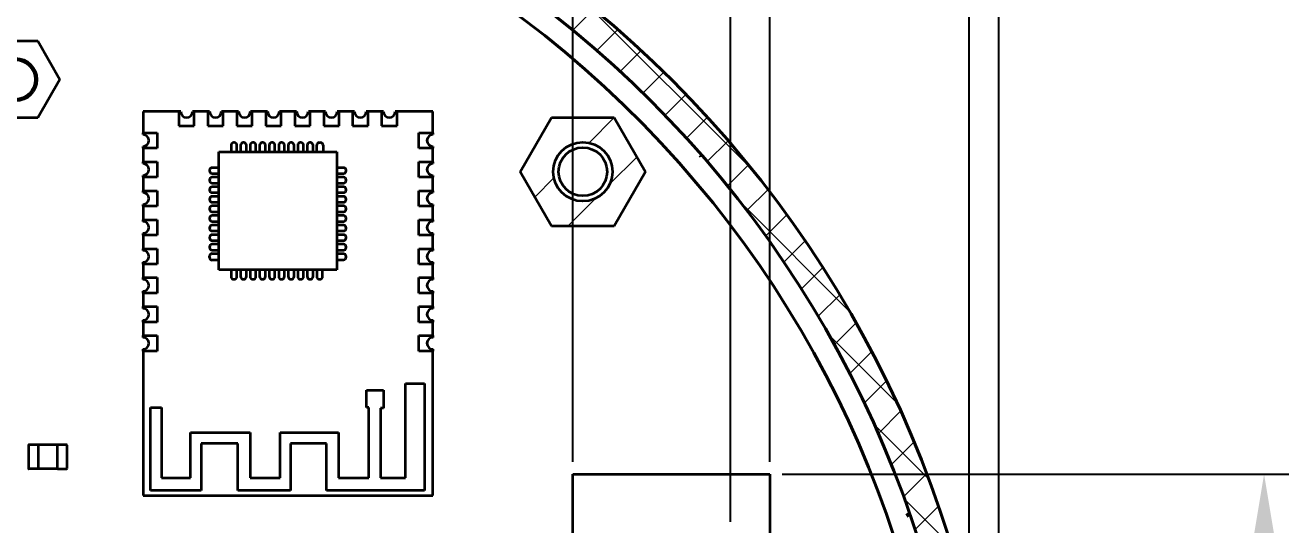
# Model space of a CAD drawing. Header units: millimetres. Extents: x -3633 to 871, y -630 to 261.
# Drawn here: x -846.3 to -782.3, y -439.7 to -414.3 of the extents above; entities that cross this region are included whole.
import ezdxf

# ---------------------------------------------------------------- set-up
doc = ezdxf.new("R2010")
doc.units = ezdxf.units.MM
doc.linetypes.add('Сплошная', pattern=[0])
for name, color, linetype, lineweight in [('Sheet', 7, 'Continuous', 30), ('Размерные линии', 7, 'Continuous', 15), ('Сплошная толстая основная', 7, 'Continuous', 70), ('Штриховка', 7, 'Continuous', 9)]:
    doc.layers.add(name, color=color, linetype=linetype, lineweight=lineweight)
doc.styles.add('Main', font='isocpeur.ttf', dxfattribs={"height": 3})
doc.dimstyles.new('ISO-25', dxfattribs={"dimtxt": 3, "dimasz": 4, "dimexe": 1.25, "dimexo": 0.625, "dimtad": 1, "dimtoh": 1, "dimtxsty": 'Main', "dimcen": 2.5, "dimadec": 0, "dimazin": 0, "dimtfac": 1, "dimtmove": 0, "dimatfit": 3, "dimfxl": 1, "dimarcsym": 0})

# ---------------------------------------------------------------- blocks, each defined once
blk = doc.blocks.new('*D117')
at = {"layer": 'Defpoints', "color": 0, "transparency": 16777216}
for p in [(-796.987, -373.953), (-909.987, -457.098), (-796.987, -457.098)]:
    blk.add_point(p, dxfattribs=at)
at = {"layer": 'Размерные линии', "color": 0, "lineweight": -2, "transparency": 16777216}
for p, q in [((-909.987, -456.473), (-909.987, -372.703)), ((-796.987, -456.473), (-796.987, -372.703)), ((-905.987, -373.953), (-800.987, -373.953))]:
    blk.add_line(p, q, dxfattribs=at)
at = {"layer": 'Размерные линии', "color": 0, "transparency": 16777216}
for points in [[(-905.987, -373.286), (-905.987, -374.62), (-909.987, -373.953)], [(-800.987, -373.286), (-800.987, -374.62), (-796.987, -373.953)]]:
    blk.add_solid(points, dxfattribs=at)
at = {"layer": 'Размерные линии', "color": 0, "transparency": 16777216, "insert": (-853.015, -371.828), "char_height": 3, "attachment_point": 5, "style": 'Main'}
blk.add_mtext('%%C116{\\H0.7x;\\S*^ ;}', dxfattribs=at)
blk = doc.blocks.new('*D119')
at = {"layer": 'Defpoints', "color": 0, "transparency": 16777216}
for p in [(-798.487, -381.737), (-908.487, -457.098), (-798.487, -457.098)]:
    blk.add_point(p, dxfattribs=at)
at = {"layer": 'Размерные линии', "color": 0, "lineweight": -2, "transparency": 16777216}
for p, q in [((-908.487, -456.473), (-908.487, -380.487)), ((-798.487, -456.473), (-798.487, -380.487)), ((-904.487, -381.737), (-802.487, -381.737))]:
    blk.add_line(p, q, dxfattribs=at)
at = {"layer": 'Размерные линии', "color": 0, "transparency": 16777216}
for points in [[(-904.487, -381.07), (-904.487, -382.404), (-908.487, -381.737)], [(-802.487, -381.07), (-802.487, -382.404), (-798.487, -381.737)]]:
    blk.add_solid(points, dxfattribs=at)
at = {"layer": 'Размерные линии', "color": 0, "transparency": 16777216, "insert": (-852.743, -379.612), "char_height": 3, "attachment_point": 5, "style": 'Main'}
blk.add_mtext('%%C112{\\A1;\\H0.7x;\\S*^ ;}', dxfattribs=at)
blk = doc.blocks.new('*D120')
at = {"layer": 'Defpoints', "color": 0, "transparency": 16777216}
for p in [(-810.591, -388.478), (-896.867, -440.148), (-810.591, -440.148)]:
    blk.add_point(p, dxfattribs=at)
at = {"layer": 'Размерные линии', "color": 0, "lineweight": -2, "transparency": 16777216}
for p, q in [((-896.867, -439.523), (-896.867, -387.228)), ((-810.591, -439.523), (-810.591, -387.228)), ((-892.867, -388.478), (-814.591, -388.478))]:
    blk.add_line(p, q, dxfattribs=at)
at = {"layer": 'Размерные линии', "color": 0, "transparency": 16777216}
for points in [[(-892.867, -387.812), (-892.867, -389.145), (-896.867, -388.478)], [(-814.591, -387.812), (-814.591, -389.145), (-810.591, -388.478)]]:
    blk.add_solid(points, dxfattribs=at)
at = {"layer": 'Размерные линии', "color": 0, "transparency": 16777216, "insert": (-852.79, -386.353), "char_height": 3, "width": 4.40385, "attachment_point": 5, "style": 'Main'}
blk.add_mtext('86{\\A1;\\H0.7x;\\S*^ ;}', dxfattribs=at)
blk = doc.blocks.new('*D136')
at = {"layer": 'Defpoints', "color": 0, "transparency": 16777216}
for p in [(-808.587, -437.098), (-808.587, -477.098), (-783.537, -477.098)]:
    blk.add_point(p, dxfattribs=at)
at = {"layer": 'Размерные линии', "color": 0, "lineweight": -2, "transparency": 16777216}
for p, q in [((-807.962, -437.098), (-782.287, -437.098)), ((-783.537, -441.098), (-783.537, -473.098)), ((-807.962, -477.098), (-782.287, -477.098))]:
    blk.add_line(p, q, dxfattribs=at)
at = {"layer": 'Размерные линии', "color": 0, "transparency": 16777216}
for points in [[(-784.204, -441.098), (-782.87, -441.098), (-783.537, -437.098)], [(-784.204, -473.098), (-782.87, -473.098), (-783.537, -477.098)]]:
    blk.add_solid(points, dxfattribs=at)
at = {"layer": 'Размерные линии', "color": 0, "transparency": 16777216, "insert": (-785.662, -457.098), "char_height": 3, "attachment_point": 5, "rotation": 90, "style": 'Main'}
blk.add_mtext('40{\\H0.7x;\\S*^ ;}', dxfattribs=at)
blk = doc.blocks.new('*D137')
at = {"layer": 'Defpoints', "color": 0, "transparency": 16777216}
for p in [(-808.587, -402.39), (-818.587, -437.098), (-808.587, -437.098)]:
    blk.add_point(p, dxfattribs=at)
at = {"layer": 'Размерные линии', "color": 0, "lineweight": -2, "transparency": 16777216}
for p, q in [((-818.587, -436.473), (-818.587, -401.14)), ((-808.587, -436.473), (-808.587, -401.14)), ((-814.587, -402.39), (-812.587, -402.39))]:
    blk.add_line(p, q, dxfattribs=at)
at = {"layer": 'Размерные линии', "color": 0, "transparency": 16777216}
for points in [[(-814.587, -401.724), (-814.587, -403.057), (-818.587, -402.39)], [(-812.587, -401.724), (-812.587, -403.057), (-808.587, -402.39)]]:
    blk.add_solid(points, dxfattribs=at)
at = {"layer": 'Размерные линии', "color": 0, "transparency": 16777216, "insert": (-813.587, -400.265), "char_height": 3, "width": 3.87089, "attachment_point": 5, "style": 'Main'}
blk.add_mtext('10{\\H0.7x;\\S*^ ;}', dxfattribs=at)

msp = doc.modelspace()

# ---------------------------------------------------------------- hatches: boundary and pattern name
at = {"layer": 'Штриховка'}
h = msp.add_hatch(dxfattribs=at)
h.set_pattern_fill('ANSI37', color=256, scale=0.5, angle=450)
h.set_pattern_definition([(135, (594.5746, -391.137), (-1.122532, -1.122532), []), (225, (594.5746, -391.137), (1.122532, -1.122532), [])])
h.paths.add_polyline_path([(-796.987, -457.098, 1), (-909.987, -457.098, 1)])
h.paths.add_polyline_path([(-908.487, -457.098, -1), (-798.487, -457.098, -1)], flags=16)
h = msp.add_hatch(dxfattribs=at)
h.set_pattern_fill('ANSI31', color=256, scale=0.7, angle=180)
h.set_pattern_definition([(225, (629.9862, -405.8042), (1.5715448, -1.5715448), [])])
h.paths.add_polyline_path([(-819.665, -424.519), (-816.485, -424.519), (-814.895, -421.765), (-816.485, -419.011), (-819.665, -419.011), (-821.255, -421.765)])
h.paths.add_polyline_path([(-819.575, -421.765, -1), (-816.575, -421.765, -1)], flags=16)
h.paths.add_polyline_path([(-819.304, -421.765, -1), (-816.845, -421.765, -1)], flags=0)

# ---------------------------------------------------------------- linework, layer by layer
at = {"layer": 'Sheet', "lineweight": 35, "ltscale": 1.31579}
for p, q in [((-847.969, -415.132), (-845.714, -415.132)), ((-845.714, -415.132), (-844.587, -417.085)), ((-844.587, -417.085), (-845.714, -419.037)), ((-845.714, -419.037), (-847.969, -419.037)), ((-821.255, -421.765), (-819.665, -419.011)), ((-819.665, -419.011), (-816.485, -419.011)), ((-816.485, -419.011), (-814.895, -421.765)), ((-819.665, -424.519), (-821.255, -421.765)), ((-814.895, -421.765), (-816.485, -424.519)), ((-816.485, -424.519), (-819.665, -424.519)), ((-818.587, -437.098), (-808.587, -437.098)), ((-818.587, -453.866), (-818.587, -437.098)), ((-808.587, -437.098), (-808.587, -477.098))]:
    msp.add_line(p, q, dxfattribs=at)
at = {"layer": 'Sheet', "color": 0, "linetype": 'Continuous', "lineweight": 35}
for p, q in [((-838.557, -418.717), (-840.374, -418.717)), ((-840.374, -418.717), (-840.374, -419.794)), ((-838.465, -418.717), (-838.557, -418.717)), ((-838.557, -418.717), (-838.557, -419.439)), ((-837.774, -418.717), (-837.866, -418.717)), ((-837.089, -418.717), (-837.774, -418.717)), ((-837.774, -419.439), (-837.774, -418.717)), ((-836.996, -418.717), (-837.089, -418.717)), ((-837.089, -418.717), (-837.089, -419.439)), ((-836.306, -418.717), (-836.398, -418.717)), ((-835.62, -418.717), (-836.306, -418.717)), ((-836.306, -419.439), (-836.306, -418.717)), ((-835.528, -418.717), (-835.62, -418.717)), ((-835.62, -418.717), (-835.62, -419.439)), ((-834.837, -418.717), (-834.929, -418.717)), ((-834.152, -418.717), (-834.837, -418.717)), ((-834.837, -419.439), (-834.837, -418.717)), ((-834.059, -418.717), (-834.152, -418.717)), ((-834.152, -418.717), (-834.152, -419.439)), ((-833.369, -418.717), (-833.461, -418.717)), ((-832.683, -418.717), (-833.369, -418.717)), ((-833.369, -419.439), (-833.369, -418.717)), ((-832.591, -418.717), (-832.683, -418.717)), ((-832.683, -418.717), (-832.683, -419.439)), ((-831.9, -418.717), (-831.992, -418.717)), ((-831.215, -418.717), (-831.9, -418.717)), ((-831.9, -419.439), (-831.9, -418.717)), ((-831.122, -418.717), (-831.215, -418.717)), ((-831.215, -418.717), (-831.215, -419.439)), ((-830.432, -418.717), (-830.524, -418.717)), ((-829.746, -418.717), (-830.432, -418.717)), ((-830.432, -419.439), (-830.432, -418.717)), ((-829.654, -418.717), (-829.746, -418.717)), ((-829.746, -418.717), (-829.746, -419.439)), ((-828.963, -418.717), (-829.055, -418.717)), ((-828.278, -418.717), (-828.963, -418.717)), ((-828.963, -419.439), (-828.963, -418.717)), ((-828.185, -418.717), (-828.278, -418.717)), ((-828.278, -418.717), (-828.278, -419.439)), ((-827.495, -418.717), (-827.587, -418.717)), ((-825.678, -418.717), (-827.495, -418.717)), ((-827.495, -419.439), (-827.495, -418.717)), ((-825.678, -419.794), (-825.678, -418.717)), ((-838.557, -419.439), (-837.774, -419.439)), ((-837.089, -419.439), (-836.306, -419.439)), ((-835.62, -419.439), (-834.837, -419.439)), ((-834.152, -419.439), (-833.369, -419.439)), ((-832.683, -419.439), (-831.9, -419.439)), ((-831.215, -419.439), (-830.432, -419.439)), ((-829.746, -419.439), (-828.963, -419.439)), ((-828.278, -419.439), (-827.495, -419.439)), ((-840.374, -419.794), (-839.653, -419.794)), ((-840.374, -419.887), (-840.374, -419.794)), ((-839.653, -419.794), (-839.653, -420.578)), ((-826.399, -420.578), (-826.399, -419.794)), ((-826.399, -419.794), (-825.678, -419.794)), ((-825.678, -419.794), (-825.678, -419.887)), ((-840.374, -420.578), (-840.374, -420.485)), ((-839.653, -420.578), (-840.374, -420.578)), ((-840.374, -420.578), (-840.374, -421.263)), ((-836.527, -420.766), (-830.549, -420.766)), ((-836.527, -426.745), (-836.527, -420.766)), ((-835.91, -420.425), (-835.91, -420.766)), ((-835.747, -420.293), (-835.778, -420.293)), ((-835.615, -420.766), (-835.615, -420.425)), ((-835.428, -420.425), (-835.428, -420.766)), ((-835.264, -420.293), (-835.296, -420.293)), ((-835.132, -420.766), (-835.132, -420.425)), ((-834.945, -420.425), (-834.945, -420.766)), ((-834.781, -420.293), (-834.813, -420.293)), ((-834.649, -420.766), (-834.649, -420.425)), ((-834.462, -420.425), (-834.462, -420.766)), ((-834.299, -420.293), (-834.33, -420.293)), ((-834.167, -420.766), (-834.167, -420.425)), ((-833.98, -420.425), (-833.98, -420.766)), ((-833.816, -420.293), (-833.847, -420.293)), ((-833.684, -420.766), (-833.684, -420.425)), ((-833.497, -420.425), (-833.497, -420.766)), ((-833.333, -420.293), (-833.365, -420.293)), ((-833.201, -420.766), (-833.201, -420.425)), ((-833.014, -420.425), (-833.014, -420.766)), ((-832.851, -420.293), (-832.882, -420.293)), ((-832.719, -420.766), (-832.719, -420.425)), ((-832.531, -420.425), (-832.531, -420.766)), ((-832.368, -420.293), (-832.399, -420.293)), ((-832.236, -420.766), (-832.236, -420.425)), ((-832.049, -420.425), (-832.049, -420.766)), ((-831.885, -420.293), (-831.917, -420.293)), ((-831.753, -420.766), (-831.753, -420.425)), ((-831.568, -420.766), (-831.568, -420.425)), ((-831.436, -420.293), (-831.375, -420.293)), ((-831.243, -420.425), (-831.243, -420.766)), ((-830.549, -420.766), (-830.549, -426.745)), ((-825.678, -420.578), (-826.399, -420.578)), ((-825.678, -420.485), (-825.678, -420.578)), ((-825.678, -421.263), (-825.678, -420.578)), ((-840.374, -421.263), (-839.653, -421.263)), ((-840.374, -421.355), (-840.374, -421.263)), ((-839.653, -421.263), (-839.653, -422.046)), ((-826.399, -422.046), (-826.399, -421.263)), ((-826.399, -421.263), (-825.678, -421.263)), ((-825.678, -421.263), (-825.678, -421.355)), ((-840.374, -422.046), (-840.374, -421.954)), ((-839.653, -422.046), (-840.374, -422.046)), ((-840.374, -422.046), (-840.374, -422.731)), ((-837.001, -421.694), (-837.001, -421.725)), ((-836.527, -421.562), (-836.869, -421.562)), ((-836.869, -421.857), (-836.527, -421.857)), ((-836.527, -422.047), (-836.869, -422.047)), ((-830.208, -421.562), (-830.549, -421.562)), ((-830.549, -421.857), (-830.208, -421.857)), ((-830.208, -422.047), (-830.549, -422.047)), ((-830.076, -421.725), (-830.076, -421.694)), ((-825.678, -422.046), (-826.399, -422.046)), ((-825.678, -421.954), (-825.678, -422.046)), ((-825.678, -422.731), (-825.678, -422.046)), ((-840.374, -422.731), (-839.653, -422.731)), ((-840.374, -422.824), (-840.374, -422.731)), ((-839.653, -422.731), (-839.653, -423.515)), ((-837.001, -422.179), (-837.001, -422.211)), ((-837.001, -422.665), (-837.001, -422.696)), ((-836.869, -422.343), (-836.527, -422.343)), ((-836.527, -422.533), (-836.869, -422.533)), ((-830.549, -422.343), (-830.208, -422.343)), ((-830.208, -422.533), (-830.549, -422.533)), ((-830.076, -422.211), (-830.076, -422.179)), ((-830.076, -422.696), (-830.076, -422.665)), ((-826.399, -423.515), (-826.399, -422.731)), ((-826.399, -422.731), (-825.678, -422.731)), ((-825.678, -422.731), (-825.678, -422.824)), ((-837.001, -423.151), (-837.001, -423.182)), ((-836.869, -422.828), (-836.527, -422.828)), ((-836.527, -423.019), (-836.869, -423.019)), ((-836.869, -423.314), (-836.527, -423.314)), ((-830.549, -422.828), (-830.208, -422.828)), ((-830.208, -423.019), (-830.549, -423.019)), ((-830.549, -423.314), (-830.208, -423.314)), ((-830.076, -423.182), (-830.076, -423.151)), ((-840.374, -423.515), (-840.374, -423.422)), ((-839.653, -423.515), (-840.374, -423.515)), ((-840.374, -423.515), (-840.374, -424.2)), ((-837.001, -423.636), (-837.001, -423.668)), ((-836.527, -423.504), (-836.869, -423.504)), ((-836.869, -423.8), (-836.527, -423.8)), ((-836.527, -423.99), (-836.869, -423.99)), ((-830.208, -423.504), (-830.549, -423.504)), ((-830.549, -423.8), (-830.208, -423.8)), ((-830.208, -423.99), (-830.549, -423.99)), ((-830.076, -423.668), (-830.076, -423.636)), ((-825.678, -423.515), (-826.399, -423.515)), ((-825.678, -423.422), (-825.678, -423.515)), ((-825.678, -424.2), (-825.678, -423.515)), ((-840.374, -424.2), (-839.653, -424.2)), ((-840.374, -424.292), (-840.374, -424.2)), ((-839.653, -424.2), (-839.653, -424.983)), ((-837.001, -424.122), (-837.001, -424.153)), ((-837.001, -424.607), (-837.001, -424.639)), ((-836.869, -424.285), (-836.527, -424.285)), ((-836.527, -424.475), (-836.869, -424.475)), ((-830.549, -424.285), (-830.208, -424.285)), ((-830.208, -424.475), (-830.549, -424.475)), ((-830.076, -424.153), (-830.076, -424.122)), ((-830.076, -424.639), (-830.076, -424.607)), ((-826.399, -424.983), (-826.399, -424.2)), ((-826.399, -424.2), (-825.678, -424.2)), ((-825.678, -424.2), (-825.678, -424.292)), ((-840.374, -424.983), (-840.374, -424.891)), ((-839.653, -424.983), (-840.374, -424.983)), ((-840.374, -424.983), (-840.374, -425.668)), ((-837.001, -425.093), (-837.001, -425.124)), ((-836.869, -424.771), (-836.527, -424.771)), ((-836.527, -424.961), (-836.869, -424.961)), ((-836.869, -425.256), (-836.527, -425.256)), ((-830.549, -424.771), (-830.208, -424.771)), ((-830.208, -424.961), (-830.549, -424.961)), ((-830.549, -425.256), (-830.208, -425.256)), ((-830.076, -425.124), (-830.076, -425.093)), ((-825.678, -424.983), (-826.399, -424.983)), ((-825.678, -424.891), (-825.678, -424.983)), ((-825.678, -425.668), (-825.678, -424.983)), ((-840.374, -425.668), (-839.653, -425.668)), ((-840.374, -425.761), (-840.374, -425.668)), ((-839.653, -425.668), (-839.653, -426.452)), ((-837.001, -425.579), (-837.001, -425.61)), ((-836.527, -425.446), (-836.869, -425.446)), ((-836.869, -425.742), (-836.527, -425.742)), ((-836.869, -425.918), (-836.527, -425.918)), ((-830.208, -425.446), (-830.549, -425.446)), ((-830.549, -425.742), (-830.208, -425.742)), ((-830.208, -425.932), (-830.549, -425.932)), ((-830.076, -425.61), (-830.076, -425.579)), ((-826.399, -426.452), (-826.399, -425.668)), ((-826.399, -425.668), (-825.678, -425.668)), ((-825.678, -425.668), (-825.678, -425.761)), ((-840.374, -426.452), (-840.374, -426.359)), ((-839.653, -426.452), (-840.374, -426.452)), ((-840.374, -426.452), (-840.374, -427.137)), ((-837.001, -426.116), (-837.001, -426.05)), ((-836.527, -426.248), (-836.869, -426.248)), ((-830.549, -426.228), (-830.208, -426.228)), ((-830.076, -426.095), (-830.076, -426.064)), ((-825.678, -426.452), (-826.399, -426.452)), ((-825.678, -426.359), (-825.678, -426.452)), ((-825.678, -427.137), (-825.678, -426.452)), ((-840.374, -427.137), (-839.653, -427.137)), ((-840.374, -427.229), (-840.374, -427.137)), ((-839.653, -427.137), (-839.653, -427.92)), ((-830.549, -426.745), (-836.527, -426.745)), ((-835.91, -426.745), (-835.91, -427.086)), ((-835.778, -427.218), (-835.747, -427.218)), ((-835.615, -427.086), (-835.615, -426.745)), ((-835.428, -426.745), (-835.428, -427.086)), ((-835.296, -427.218), (-835.264, -427.218)), ((-835.132, -427.086), (-835.132, -426.745)), ((-834.945, -426.745), (-834.945, -427.086)), ((-834.813, -427.218), (-834.781, -427.218)), ((-834.649, -427.086), (-834.649, -426.745)), ((-834.462, -426.745), (-834.462, -427.086)), ((-834.33, -427.218), (-834.299, -427.218)), ((-834.167, -427.086), (-834.167, -426.745)), ((-833.98, -426.745), (-833.98, -427.086)), ((-833.847, -427.218), (-833.816, -427.218)), ((-833.684, -427.086), (-833.684, -426.745)), ((-833.497, -426.745), (-833.497, -427.086)), ((-833.365, -427.218), (-833.333, -427.218)), ((-833.201, -427.086), (-833.201, -426.745)), ((-833.014, -426.745), (-833.014, -427.086)), ((-832.882, -427.218), (-832.851, -427.218)), ((-832.719, -427.086), (-832.719, -426.745)), ((-832.531, -426.745), (-832.531, -427.086)), ((-832.399, -427.218), (-832.368, -427.218)), ((-832.236, -427.086), (-832.236, -426.745)), ((-832.049, -426.745), (-832.049, -427.086)), ((-831.917, -427.218), (-831.885, -427.218)), ((-831.753, -427.086), (-831.753, -426.745)), ((-831.566, -426.745), (-831.566, -427.086)), ((-831.434, -427.218), (-831.403, -427.218)), ((-831.271, -427.086), (-831.271, -426.745)), ((-826.399, -427.92), (-826.399, -427.137)), ((-826.399, -427.137), (-825.678, -427.137)), ((-825.678, -427.137), (-825.678, -427.229)), ((-840.374, -427.92), (-840.374, -427.828)), ((-825.678, -427.828), (-825.678, -427.92)), ((-839.653, -427.92), (-840.374, -427.92)), ((-840.374, -427.92), (-840.374, -428.605)), ((-825.678, -427.92), (-826.399, -427.92)), ((-825.678, -428.605), (-825.678, -427.92)), ((-840.374, -428.605), (-839.653, -428.605)), ((-840.374, -428.698), (-840.374, -428.605)), ((-839.653, -428.605), (-839.653, -429.389)), ((-826.399, -429.389), (-826.399, -428.605)), ((-826.399, -428.605), (-825.678, -428.605)), ((-825.678, -428.605), (-825.678, -428.698)), ((-840.374, -429.389), (-840.374, -429.296)), ((-839.653, -429.389), (-840.374, -429.389)), ((-840.374, -429.389), (-840.374, -430.074)), ((-825.678, -429.389), (-826.399, -429.389)), ((-825.678, -429.296), (-825.678, -429.389)), ((-825.678, -430.074), (-825.678, -429.389)), ((-840.374, -430.074), (-839.653, -430.074)), ((-840.374, -430.166), (-840.374, -430.074)), ((-839.653, -430.074), (-839.653, -430.857)), ((-826.399, -430.857), (-826.399, -430.074)), ((-826.399, -430.074), (-825.678, -430.074)), ((-825.678, -430.074), (-825.678, -430.166)), ((-840.374, -430.857), (-840.374, -430.765)), ((-839.653, -430.857), (-840.374, -430.857)), ((-840.374, -430.857), (-840.374, -438.188)), ((-825.678, -430.857), (-826.399, -430.857)), ((-825.678, -430.765), (-825.678, -430.857)), ((-825.678, -438.188), (-825.678, -430.857)), ((-829.052, -433.72), (-829.052, -432.838)), ((-829.052, -432.838), (-828.178, -432.838)), ((-828.178, -432.838), (-828.178, -433.753)), ((-827.067, -437.283), (-827.067, -432.508)), ((-827.067, -432.508), (-826.106, -432.508)), ((-826.106, -432.508), (-826.106, -437.932)), ((-839.999, -437.932), (-839.999, -433.72)), ((-839.999, -433.72), (-839.437, -433.72)), ((-839.437, -433.72), (-839.437, -437.283)), ((-828.919, -433.72), (-829.052, -433.72)), ((-828.919, -437.283), (-828.919, -433.72)), ((-828.178, -433.753), (-828.326, -433.753)), ((-828.326, -433.753), (-828.326, -437.283)), ((-837.965, -437.283), (-837.965, -434.989)), ((-837.965, -434.989), (-834.95, -434.989)), ((-835.57, -435.552), (-837.431, -435.552)), ((-837.431, -435.552), (-837.431, -437.932)), ((-835.57, -437.932), (-835.57, -435.552)), ((-834.95, -434.989), (-834.95, -437.283)), ((-833.42, -437.283), (-833.42, -434.989)), ((-833.42, -434.989), (-830.463, -434.989)), ((-831.069, -435.552), (-832.901, -435.552)), ((-832.901, -435.552), (-832.901, -437.932)), ((-831.069, -437.932), (-831.069, -435.552)), ((-830.463, -434.989), (-830.463, -437.283)), ((-846.186, -435.632), (-846.186, -436.816)), ((-845.696, -435.612), (-846.166, -435.612)), ((-845.696, -435.632), (-845.696, -435.612)), ((-844.717, -435.617), (-845.696, -435.617)), ((-845.696, -435.632), (-845.696, -436.816)), ((-844.717, -435.612), (-844.717, -435.632)), ((-844.247, -435.612), (-844.717, -435.612)), ((-844.717, -436.816), (-844.717, -435.632)), ((-844.228, -436.816), (-844.228, -435.632)), ((-845.696, -436.836), (-846.166, -436.836)), ((-845.696, -436.836), (-845.696, -436.816)), ((-844.717, -436.831), (-845.696, -436.831)), ((-844.717, -436.816), (-844.717, -436.836)), ((-844.717, -436.836), (-844.247, -436.836)), ((-839.437, -437.283), (-837.965, -437.283)), ((-834.95, -437.283), (-833.42, -437.283)), ((-830.463, -437.283), (-828.919, -437.283)), ((-828.326, -437.283), (-827.067, -437.283)), ((-837.431, -437.932), (-839.999, -437.932)), ((-832.901, -437.932), (-835.57, -437.932)), ((-826.106, -437.932), (-831.069, -437.932)), ((-840.374, -438.188), (-825.678, -438.188))]:
    msp.add_line(p, q, dxfattribs=at)
at = {"layer": 'Sheet', "linetype": 'Сплошная', "lineweight": 35, "ltscale": 0.473684}
for p, q in [((-812.085, -421.032), (-812.129, -420.957)), ((-801.559, -439.264), (-801.659, -439.091))]:
    msp.add_line(p, q, dxfattribs=at)
at = {"layer": 'Sheet', "lineweight": 35, "ltscale": 1.31579}
for centre, radius in [((-846.837, -417.098), 1.083), ((-846.837, -417.098), 1), ((-818.075, -421.765), 1.5), ((-818.075, -421.765), 1.23)]:
    msp.add_circle(centre, radius, dxfattribs=at)
at = {"layer": 'Sheet', "color": 0, "linetype": 'Continuous', "lineweight": 40}
msp.add_arc((-853.47, -457.057), 53.845, 316.71732, 307.69403, dxfattribs=at)
at = {"layer": 'Sheet', "color": 0, "linetype": 'Continuous', "lineweight": 35}
for centre, radius, start, end in [((-838.166, -418.717), 0.299, 180.00001, 0.00001), ((-836.697, -418.717), 0.299, 180.00001, 0.00001), ((-835.229, -418.717), 0.299, 180.00001, 0.00001), ((-833.76, -418.717), 0.299, 180.00001, 0.00001), ((-832.292, -418.717), 0.299, 180.00001, 0.00001), ((-830.823, -418.717), 0.299, 180.00001, 0.00001), ((-829.355, -418.717), 0.299, 180.00001, 0.00001), ((-827.886, -418.717), 0.299, 180.00001, 0.00001), ((-840.374, -420.186), 0.299, 270.00001, 90.00001), ((-825.678, -420.186), 0.299, 90.00001, 270.00001), ((-835.778, -420.425), 0.132, 90.00001, 180.00001), ((-835.747, -420.425), 0.132, 0.00001, 90.00001), ((-835.296, -420.425), 0.132, 90.00001, 180.00001), ((-835.264, -420.425), 0.132, 0.00001, 90.00001), ((-834.813, -420.425), 0.132, 90.00001, 180.00001), ((-834.781, -420.425), 0.132, 0.00001, 90.00001), ((-834.33, -420.425), 0.132, 90.00001, 180.00001), ((-834.299, -420.425), 0.132, 0.00001, 90.00001), ((-833.847, -420.425), 0.132, 90.00001, 180.00001), ((-833.816, -420.425), 0.132, 0.00001, 90.00001), ((-833.365, -420.425), 0.132, 90.00001, 180.00001), ((-833.333, -420.425), 0.132, 0.00001, 90.00001), ((-832.882, -420.425), 0.132, 90.00001, 180.00001), ((-832.851, -420.425), 0.132, 0.00001, 90.00001), ((-832.399, -420.425), 0.132, 90.00001, 180.00001), ((-832.368, -420.425), 0.132, 0.00001, 90.00001), ((-831.917, -420.425), 0.132, 90.00001, 180.00001), ((-831.885, -420.425), 0.132, 0.00001, 90.00001), ((-831.436, -420.425), 0.132, 90.00001, 180.00001), ((-831.375, -420.425), 0.132, 0.00001, 90.00001), ((-840.374, -421.654), 0.299, 270.00001, 90.00001), ((-825.678, -421.654), 0.299, 90.00001, 270.00001), ((-836.869, -421.694), 0.132, 90.00001, 180.00001), ((-836.869, -421.725), 0.132, 180.00001, 270.00001), ((-836.869, -422.179), 0.132, 90.00001, 180.00001), ((-830.208, -421.694), 0.132, 0.00001, 90.00001), ((-830.208, -421.725), 0.132, 270.00001, 0.00001), ((-830.208, -422.179), 0.132, 0.00001, 90.00001), ((-836.869, -422.211), 0.132, 180.00001, 270.00001), ((-836.869, -422.665), 0.132, 90.00001, 180.00001), ((-836.869, -422.696), 0.132, 180.00001, 270.00001), ((-830.208, -422.211), 0.132, 270.00001, 0.00001), ((-830.208, -422.665), 0.132, 0.00001, 90.00001), ((-830.208, -422.696), 0.132, 270.00001, 0.00001), ((-840.374, -423.123), 0.299, 270.00001, 90.00001), ((-836.869, -423.151), 0.132, 90.00001, 180.00001), ((-836.869, -423.182), 0.132, 180.00001, 270.00001), ((-830.208, -423.151), 0.132, 0.00001, 90.00001), ((-830.208, -423.182), 0.132, 270.00001, 0.00001), ((-825.678, -423.123), 0.299, 90.00001, 270.00001), ((-836.869, -423.636), 0.132, 90.00001, 180.00001), ((-836.869, -423.668), 0.132, 180.00001, 270.00001), ((-836.869, -424.122), 0.132, 90.00001, 180.00001), ((-830.208, -423.636), 0.132, 0.00001, 90.00001), ((-830.208, -423.668), 0.132, 270.00001, 0.00001), ((-830.208, -424.122), 0.132, 0.00001, 90.00001), ((-840.374, -424.591), 0.299, 270.00001, 90.00001), ((-836.869, -424.153), 0.132, 180.00001, 270.00001), ((-836.869, -424.607), 0.132, 90.00001, 180.00001), ((-836.869, -424.639), 0.132, 180.00001, 270.00001), ((-830.208, -424.153), 0.132, 270.00001, 0.00001), ((-830.208, -424.607), 0.132, 0.00001, 90.00001), ((-830.208, -424.639), 0.132, 270.00001, 0.00001), ((-825.678, -424.591), 0.299, 90.00001, 270.00001), ((-836.869, -425.093), 0.132, 90.00001, 180.00001), ((-836.869, -425.124), 0.132, 180.00001, 270.00001), ((-830.208, -425.093), 0.132, 0.00001, 90.00001), ((-830.208, -425.124), 0.132, 270.00001, 0.00001), ((-840.374, -426.06), 0.299, 270.00001, 90.00001), ((-836.869, -425.579), 0.132, 90.00001, 180.00001), ((-836.869, -425.61), 0.132, 180.00001, 270.00001), ((-836.869, -426.05), 0.132, 90.00001, 180.00001), ((-830.208, -425.579), 0.132, 0.00001, 90.00001), ((-830.208, -425.61), 0.132, 270.00001, 0.00001), ((-830.208, -426.064), 0.132, 0.00001, 90.00001), ((-825.678, -426.06), 0.299, 90.00001, 270.00001), ((-836.869, -426.116), 0.132, 180.00001, 270.00001), ((-830.208, -426.095), 0.132, 270.00001, 0.00001), ((-840.374, -427.528), 0.299, 270.00001, 90.00001), ((-835.778, -427.086), 0.132, 180.00001, 270.00001), ((-835.747, -427.086), 0.132, 270.00001, 0.00001), ((-835.296, -427.086), 0.132, 180.00001, 270.00001), ((-835.264, -427.086), 0.132, 270.00001, 0.00001), ((-834.813, -427.086), 0.132, 180.00001, 270.00001), ((-834.781, -427.086), 0.132, 270.00001, 0.00001), ((-834.33, -427.086), 0.132, 180.00001, 270.00001), ((-834.299, -427.086), 0.132, 270.00001, 0.00001), ((-833.847, -427.086), 0.132, 180.00001, 270.00001), ((-833.816, -427.086), 0.132, 270.00001, 0.00001), ((-833.365, -427.086), 0.132, 180.00001, 270.00001), ((-833.333, -427.086), 0.132, 270.00001, 0.00001), ((-832.882, -427.086), 0.132, 180.00001, 270.00001), ((-832.851, -427.086), 0.132, 270.00001, 0.00001), ((-832.399, -427.086), 0.132, 180.00001, 270.00001), ((-832.368, -427.086), 0.132, 270.00001, 0.00001), ((-831.917, -427.086), 0.132, 180.00001, 270.00001), ((-831.885, -427.086), 0.132, 270.00001, 0.00001), ((-831.434, -427.086), 0.132, 180.00001, 270.00001), ((-831.403, -427.086), 0.132, 270.00001, 0.00001), ((-825.678, -427.528), 0.299, 90.00001, 270.00001), ((-840.374, -428.997), 0.299, 270.00001, 90.00001), ((-825.678, -428.997), 0.299, 90.00001, 270.00001), ((-840.374, -430.465), 0.299, 270.00001, 90.00001), ((-825.678, -430.465), 0.299, 90.00001, 270.00001), ((-846.166, -435.632), 0.0196, 90.00001, 180.00001), ((-844.247, -435.632), 0.0196, 0.00001, 90.00001), ((-846.166, -436.816), 0.0196, 180.00001, 270.00001), ((-844.247, -436.816), 0.0196, 270.00001, 0.00001)]:
    msp.add_arc(centre, radius, start, end, dxfattribs=at)
at = {"layer": 'Сплошная толстая основная', "lineweight": 40, "ltscale": 1.31579}
for radius in [56.5, 55]:
    msp.add_circle((-853.487, -457.098), radius, dxfattribs=at)

# ---------------------------------------------------------------- dimensions: what is measured, and where the dimension line sits
at = {"layer": 'Размерные линии'}
for base, p1, p2, text, picture, middle in [((-796.987, -373.953), (-909.987, -457.098), (-796.987, -457.098), '%%C116{\\H0.7x;\\S*^ ;}', '*D117', (-853.015, -373.953)), ((-798.487, -381.737), (-908.487, -457.098), (-798.487, -457.098), '%%C112{\\A1;\\H0.7x;\\S*^ ;}', '*D119', (-852.743, -381.737)), ((-810.591, -388.478), (-896.867, -440.148), (-810.591, -440.148), '86{\\A1;\\H0.7x;\\S*^ ;}', '*D120', (-852.79, -388.478))]:
    dim = msp.add_linear_dim(base=base, p1=p1, p2=p2, text=text, dimstyle='ISO-25', override={"dimtxsty": 'Main'}, dxfattribs=at)
    dim.commit()
    dim.dimension.update_dxf_attribs({"geometry": picture, "text_midpoint": middle, "dimtype": 160})
dim = msp.add_linear_dim(base=(-808.587, -402.39), p1=(-818.587, -437.098), p2=(-808.587, -437.098), text='<>{\\H0.7x;\\S*^ ;}', dimstyle='ISO-25', dxfattribs=at)
dim.commit()
dim.dimension.update_dxf_attribs({"geometry": '*D137', "text_midpoint": (-813.587, -400.265)})
dim = msp.add_linear_dim(base=(-783.537, -477.098), p1=(-808.587, -437.098), p2=(-808.587, -477.098), angle=90, text='<>{\\H0.7x;\\S*^ ;}', dimstyle='ISO-25', dxfattribs=at)
dim.commit()
dim.dimension.update_dxf_attribs({"geometry": '*D136', "text_midpoint": (-785.662, -457.098)})

doc.saveas('drawing.dxf')
